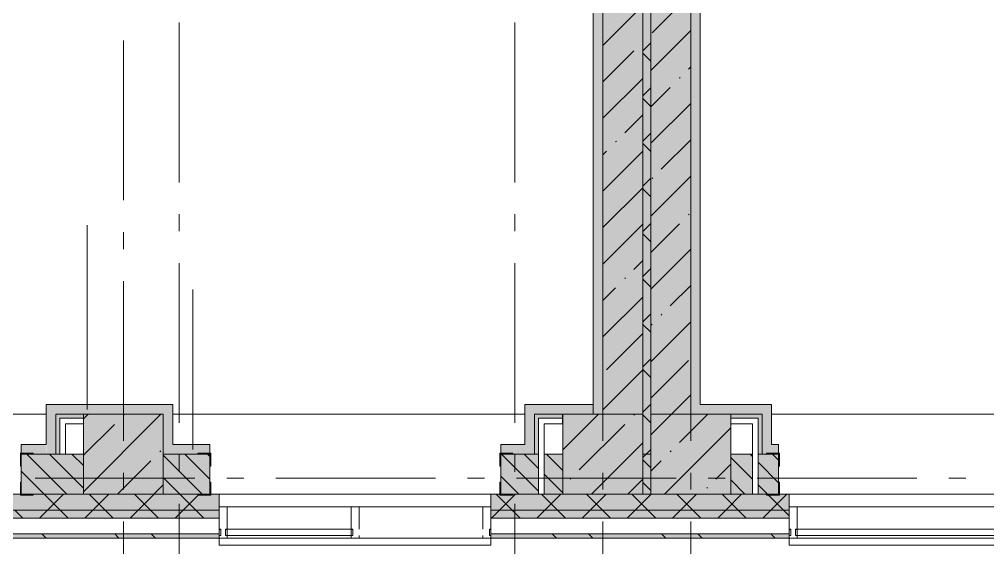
# Model space of a CAD drawing. Header units: millimetres. Extents: x -537608 to 253996, y -217170 to 186033.
# Drawn here: x -297827 to -291768, y -212335 to -209028 of the extents above; entities that cross this region are included whole.
import ezdxf

# ---------------------------------------------------------------- set-up
doc = ezdxf.new("R2010")
doc.units = ezdxf.units.MM
doc.layers.add('PDF _Геометрия', color=7, linetype='Continuous')
doc.layers.add('PDF _Сплошная заливка', color=7, linetype='Continuous', true_color=0xffffff)

msp = doc.modelspace()

# ---------------------------------------------------------------- hatches: boundary and pattern name
at = {"layer": 'PDF _Сплошная заливка', "transparency": 33554559}
for points in [[(-293926.1751, -211999.658), (-293876.1749, -211999.658), (-293876.1749, -203999.6527), (-293926.1751, -203999.6527), (-293926.1751, -211499.6558)], [(-294176.1762, -211499.6558), (-293926.1751, -211499.6558), (-293926.1751, -204499.6549), (-294176.1762, -204499.6549), (-294176.1762, -211040.3228)], [(-293626.176, -211499.6558), (-293626.176, -204499.6549), (-293876.1749, -204499.6549), (-293876.1749, -211499.6558), (-293674.5636, -211499.6558)], [(-294426.1751, -211999.658), (-293926.1751, -211999.658), (-293926.1751, -211499.6558), (-294426.1751, -211499.6558), (-294426.1751, -211753.5623)], [(-293376.1748, -211999.658), (-293376.1748, -211499.6558), (-293876.1749, -211499.6558), (-293876.1749, -211999.658), (-293445.3838, -211999.658)]]:
    msp.add_hatch(color=256, dxfattribs=at).paths.add_polyline_path(points)
at = {"layer": 'PDF _Сплошная заливка', "true_color": 0xff7d7d, "transparency": 33554559}
for points in [[(-296926.1754, -211499.6558), (-296926.1754, -211439.6572), (-297658.2317, -211439.6572), (-297658.2317, -211499.6558), (-297426.1777, -211499.6558)], [(-296926.1754, -211689.6583), (-296866.177, -211689.6583), (-296866.177, -211439.6572), (-296926.1754, -211439.6572), (-296926.1754, -211499.6558)], [(-294236.1748, -211499.6558), (-294236.1748, -211439.6572), (-294664.0207, -211439.6572), (-294664.0207, -211499.6558), (-294288.6531, -211499.6558)]]:
    msp.add_hatch(color=11, dxfattribs=at).paths.add_polyline_path(points)
at = {"layer": 'PDF _Сплошная заливка', "true_color": 0x77b143, "transparency": 33554559}
for points in [[(-297426.1777, -211524.6559), (-297426.1777, -211499.6558), (-297573.2288, -211499.6558), (-297573.2288, -211524.6559), (-297538.2304, -211524.6559)], [(-294428.2291, -211524.6559), (-294428.2291, -211499.6558), (-294604.02, -211499.6558), (-294604.02, -211524.6559), (-294579.0199, -211524.6559)], [(-294604.02, -211749.6569), (-294579.0199, -211749.6569), (-294579.0199, -211524.6559), (-294604.02, -211524.6559), (-294604.02, -211559.6586)], [(-293205.0645, -211524.6559), (-293180.0644, -211524.6559), (-293180.0644, -211499.6558), (-293376.1748, -211499.6558), (-293376.1748, -211524.6559)]]:
    msp.add_hatch(color=75, dxfattribs=at).paths.add_polyline_path(points)
at = {"layer": 'PDF _Сплошная заливка', "true_color": 0xff7d7d, "transparency": 33554559}
h = msp.add_hatch(color=11, dxfattribs=at)
h.paths.add_polyline_path([(-297658.2317, -211749.6569), (-297661.7282, -211689.6583), (-297814.73, -211689.6583), (-297814.73, -211749.6569), (-297661.7282, -211749.6569)], flags=0)
h.paths.add_polyline_path([(-302721.3441, -211749.6569), (-302634.7307, -211749.6569), (-302634.7307, -211689.6583), (-302926.1805, -211689.6583), (-302926.1805, -211749.6569)], flags=0)
h.paths.add_polyline_path([(-299634.7303, -211749.6569), (-299634.7303, -211689.6583), (-300814.7304, -211689.6583), (-300814.7304, -211749.6569), (-300191.5361, -211749.6569)], flags=0)
h = msp.add_hatch(color=11, dxfattribs=at)
h.paths.add_polyline_path([(-296634.73, -211749.6569), (-296634.73, -211689.6583), (-296926.1754, -211689.6583), (-296926.1754, -211749.6569), (-296818.4588, -211749.6569)], flags=0)
h.paths.add_polyline_path([(-294664.0207, -211749.6569), (-294664.0207, -211689.6583), (-294814.7297, -211689.6583), (-294814.7297, -211749.6569)], flags=0)
at = {"layer": 'PDF _Сплошная заливка', "transparency": 33554559}
h = msp.add_hatch(color=256, dxfattribs=at)
h.paths.add_polyline_path([(-287542.4985, -211999.658), (-287136.1735, -211999.658), (-287136.1735, -211749.6569), (-288256.1728, -211753.5623), (-288256.1728, -211999.658)], flags=0)
h.paths.add_polyline_path([(-285316.1732, -211999.658), (-284876.1717, -211999.658), (-284876.1717, -211749.6569), (-285316.1732, -211753.5623)], flags=0)
h.paths.add_polyline_path([(-294544.0193, -211999.658), (-294426.1751, -211999.658), (-294426.1751, -211749.6569), (-294544.0193, -211753.5623)], flags=0)
h.paths.add_polyline_path([(-293876.1749, -211999.658), (-293876.1749, -211749.6569), (-293926.1751, -211749.6569), (-293926.1751, -211999.658)], flags=0)
h.paths.add_polyline_path([(-293376.1748, -211999.658), (-293240.0629, -211999.658), (-293240.0629, -211749.6569), (-293376.1748, -211753.5623), (-293376.1748, -211911.5289)], flags=0)
h.paths.add_polyline_path([(-293076.1757, -211999.658), (-293076.1757, -211749.6569), (-293205.0645, -211753.5623), (-293205.0645, -211999.658)], flags=0)
h.paths.add_polyline_path([(-290076.1731, -211999.658), (-290076.1731, -211749.6569), (-290202.4245, -211753.5623), (-290202.4245, -211999.658)], flags=0)
h.paths.add_polyline_path([(-294579.0199, -211999.658), (-294579.0199, -211749.6569), (-294814.7297, -211753.5623), (-294814.7297, -211999.658), (-294710.2877, -211999.658)], flags=0)
h.paths.add_polyline_path([(-290376.1745, -211999.658), (-290237.4252, -211999.658), (-290237.4252, -211749.6569), (-290376.1745, -211753.5623), (-290376.1745, -211950.0152)], flags=0)
h.paths.add_polyline_path([(-290876.1745, -211999.658), (-290876.1745, -211749.6569), (-291256.1754, -211753.5623), (-291256.1754, -211999.658), (-290915.5758, -211999.658)], flags=0)
h.paths.add_polyline_path([(-296926.1754, -211999.658), (-296634.73, -211999.658), (-296634.73, -211749.6569), (-296926.1754, -211753.5623)], flags=0)
h.paths.add_polyline_path([(-297426.1777, -211999.658), (-297426.1777, -211749.6569), (-297814.73, -211753.5623), (-297814.73, -211999.658), (-297661.7282, -211999.658)], flags=0)
h.paths.add_polyline_path([(-303814.7307, -211999.658), (-303426.1784, -211999.658), (-303426.1784, -211749.6569), (-303814.7307, -211753.5623)], flags=0)
h.paths.add_polyline_path([(-299634.7303, -211999.658), (-299634.7303, -211749.6569), (-300814.7304, -211753.5623), (-300814.7304, -211999.658), (-300191.5361, -211999.658)], flags=0)
h.paths.add_polyline_path([(-302721.3441, -211999.658), (-302634.7307, -211999.658), (-302634.7307, -211749.6569), (-302926.1805, -211753.5623), (-302926.1805, -211999.658)], flags=0)
h.paths.add_polyline_path([(-305788.7147, -211999.658), (-305788.7147, -211749.6569), (-305926.1808, -211753.5623), (-305926.1808, -211999.658)], flags=0)
h.paths.add_polyline_path([(-308634.7357, -211999.658), (-308634.7357, -211749.6569), (-309814.7358, -211753.5623), (-309814.7358, -211999.658), (-309467.4986, -211999.658)], flags=0)
h.paths.add_polyline_path([(-306595.457, -211999.658), (-306595.457, -211749.6569), (-306814.7354, -211753.5623), (-306814.7354, -211999.658)], flags=0)
h.paths.add_polyline_path([(-306560.4585, -211999.658), (-306426.1788, -211999.658), (-306426.1788, -211749.6569), (-306560.4585, -211753.5623)], flags=0)
h.paths.add_polyline_path([(-305634.7311, -211999.658), (-305634.7311, -211749.6569), (-305753.7162, -211753.5623), (-305753.7162, -211999.658), (-305672.7867, -211999.658)], flags=0)
h.paths.add_polyline_path([(-312814.7361, -211999.658), (-312595.4577, -211999.658), (-312595.4577, -211749.6569), (-312814.7361, -211753.5623)], flags=0)
h.paths.add_polyline_path([(-311791.3679, -211999.658), (-311791.3679, -211749.6569), (-311926.1815, -211753.5623), (-311926.1815, -211999.658)], flags=0)
h.paths.add_polyline_path([(-311634.7361, -211999.658), (-311634.7361, -211749.6569), (-311756.3651, -211753.5623), (-311756.3651, -211999.658)], flags=0)
h.paths.add_polyline_path([(-312426.1838, -211999.658), (-312426.1838, -211749.6569), (-312560.4592, -211753.5623), (-312560.4592, -211999.658)], flags=0)
h.paths.add_polyline_path([(-315699.4156, -211999.658), (-315699.4156, -211749.6569), (-315814.7365, -211753.5623), (-315814.7365, -211999.658), (-315792.0185, -211999.658)], flags=0)
h.paths.add_polyline_path([(-315664.4172, -211999.658), (-315426.1841, -211999.658), (-315426.1841, -211749.6569), (-315664.4172, -211753.5623)], flags=0)
h.paths.add_polyline_path([(-314926.1819, -211999.658), (-314634.7364, -211999.658), (-314634.7364, -211749.6569), (-314926.1819, -211753.5623), (-314926.1819, -211907.5976)], flags=0)
h.paths.add_polyline_path([(-317634.7368, -211999.658), (-317634.7368, -211749.6569), (-318814.7368, -211753.5623), (-318814.7368, -211999.658), (-317900.1918, -211999.658)], flags=0)
h.paths.add_polyline_path([(-321426.1849, -211999.658), (-321426.1849, -211749.6569), (-321815.3572, -211753.5623), (-321815.3572, -211999.658), (-321694.9038, -211999.658)], flags=0)
h.paths.add_polyline_path([(-320851.6344, -211999.658), (-320796.1872, -211999.658), (-320796.1872, -211749.6569), (-320926.1869, -211753.5623), (-320926.1869, -211999.658)], flags=0)
h.paths.add_polyline_path([(-320634.7372, -211999.658), (-320634.7372, -211749.6569), (-320761.1845, -211753.5623), (-320761.1845, -211999.658)], flags=0)
h.paths.add_polyline_path([(-323756.1856, -211999.658), (-323635.3576, -211999.658), (-323635.3576, -211749.6569), (-323756.1856, -211753.5623)], flags=0)
h.paths.add_polyline_path([(-323791.1884, -211999.658), (-323791.1884, -211749.6569), (-323926.1873, -211749.6569), (-323926.1873, -211999.658), (-323803.077, -211999.658)], flags=0)
h.paths.add_polyline_path([(-326804.9504, -211999.658), (-326804.9504, -211749.6569), (-326926.1876, -211753.5623), (-326926.1876, -211999.658)], flags=0)
h.paths.add_polyline_path([(-326754.5197, -211999.658), (-326634.7422, -211999.658), (-326634.7422, -211749.6569), (-326769.9477, -211753.5623), (-326769.9477, -211999.658)], flags=0)
h.paths.add_polyline_path([(-327476.1901, -211999.658), (-327426.1898, -211999.658), (-327426.1898, -211749.6569), (-327476.1901, -211749.6569), (-327476.1901, -211877.6371)], flags=0)
h.paths.add_polyline_path([(-324814.7418, -211999.658), (-324426.1895, -211999.658), (-324426.1895, -211749.6569), (-324814.7418, -211753.5623)], flags=0)
h.paths.add_polyline_path([(-328116.1903, -211999.658), (-327976.188, -211999.658), (-327976.188, -211749.6569), (-328116.1903, -211753.5623)], flags=0)
h.paths.add_polyline_path([(-338936.1917, -211999.658), (-338936.1917, -211749.6569), (-339301.195, -211753.5623), (-339301.195, -211999.658), (-338981.929, -211999.658)], flags=0)
h.paths.add_polyline_path([(-341934.7496, -211999.658), (-341934.7496, -211749.6569), (-343114.7496, -211753.5623), (-343114.7496, -211999.658), (-342355.0063, -211999.658)], flags=0)
h.paths.add_polyline_path([(-339476.1958, -211999.658), (-339336.1935, -211999.658), (-339336.1935, -211749.6569), (-339476.1958, -211753.5623), (-339476.1958, -211796.1563)], flags=0)
h.paths.add_polyline_path([(-339976.1894, -211999.658), (-339976.1894, -211749.6569), (-340088.9181, -211753.5623), (-340088.9181, -211999.658)], flags=0)
h.paths.add_polyline_path([(-345476.1965, -211999.658), (-345336.1941, -211999.658), (-345336.1941, -211749.6569), (-345476.1965, -211753.5623), (-345476.1965, -211949.6578)], flags=0)
h.paths.add_polyline_path([(-345301.1957, -211999.658), (-344934.7456, -211999.658), (-344934.7456, -211749.6569), (-345301.1957, -211753.5623)], flags=0)
h.paths.add_polyline_path([(-345976.1987, -211999.658), (-345976.1987, -211749.6569), (-346054.7471, -211753.5623), (-346054.7471, -211999.658)], flags=0)
h.paths.add_polyline_path([(-348976.1948, -211999.658), (-348976.1948, -211749.6569), (-349054.7518, -211753.5623), (-349054.7518, -211999.658)], flags=0)
h.paths.add_polyline_path([(-348476.1925, -211999.658), (-348356.1955, -211999.658), (-348356.1955, -211749.6569), (-348476.1925, -211753.5623), (-348476.1925, -211955.5396)], flags=0)
h.paths.add_polyline_path([(-348257.8915, -211999.658), (-347874.7517, -211999.658), (-347874.7517, -211749.6569), (-348321.197, -211753.5623), (-348321.197, -211999.658)], flags=0)
h.paths.add_polyline_path([(-355376.1973, -211999.658), (-355376.1973, -211749.6569), (-358388.3618, -211753.5623), (-358388.3618, -211999.658), (-355847.3154, -211999.658)], flags=0)
h.paths.add_polyline_path([(-351630.9688, -211999.658), (-351376.1968, -211999.658), (-351376.1968, -211749.6569), (-352053.6971, -211753.5623), (-352052.6035, -211999.658)], flags=0)
h.paths.add_polyline_path([(-354737.3208, -211999.658), (-354737.3208, -211749.6569), (-354876.195, -211753.5623), (-354876.195, -211999.658)], flags=0)
h.paths.add_polyline_path([(-354160.7768, -211999.658), (-353053.7016, -211999.658), (-353053.7016, -211749.6569), (-354702.3224, -211753.5623), (-354702.3224, -211999.658)], flags=0)
h.paths.add_polyline_path([(-359976.2004, -211999.658), (-359849.1502, -211999.658), (-359849.1502, -211749.6569), (-359976.2004, -211753.5623)], flags=0)
h.paths.add_polyline_path([(-359814.1518, -211999.658), (-359388.3576, -211999.658), (-359388.3576, -211749.6569), (-359814.1518, -211753.5623)], flags=0)
h = msp.add_hatch(color=256, dxfattribs=at)
h.paths.add_polyline_path([(-284489.1716, -212099.6584), (-284489.1716, -211999.658), (-285376.1718, -211999.658), (-285376.1718, -212099.6584), (-284876.1717, -212099.6584)], flags=0)
h.paths.add_polyline_path([(-287076.1728, -212099.6584), (-287076.1728, -211999.658), (-288316.1736, -211999.658), (-288316.1736, -212099.6584), (-287542.4985, -212099.6584)], flags=0)
h.paths.add_polyline_path([(-290072.3065, -212099.6584), (-290016.1746, -212099.6584), (-290016.1746, -211999.658), (-291309.6741, -211999.658), (-291309.6741, -212099.6584), (-290915.5758, -212099.6584)], flags=0)
h.paths.add_polyline_path([(-293445.3838, -212099.6584), (-293009.6752, -212099.6584), (-293009.6752, -211999.658), (-294876.175, -211999.658), (-294876.175, -212099.6584), (-294288.6531, -212099.6584)], flags=0)
h.paths.add_polyline_path([(-300191.5361, -212099.6584), (-299576.1786, -212099.6584), (-299576.1786, -211999.658), (-300876.18, -211999.658), (-300876.18, -212099.6584)], flags=0)
h.paths.add_polyline_path([(-296818.4588, -212099.6584), (-296576.1782, -212099.6584), (-296576.1782, -211999.658), (-297876.1754, -211999.658), (-297876.1754, -212099.6584), (-297661.7282, -212099.6584)], flags=0)
h.paths.add_polyline_path([(-303876.1804, -212099.6584), (-302576.179, -212099.6584), (-302576.179, -211999.658), (-303876.1804, -211999.658)], flags=0)
h.paths.add_polyline_path([(-306094.4213, -212099.6584), (-305576.1793, -212099.6584), (-305576.1793, -211999.658), (-306876.1808, -211999.658), (-306876.1808, -212099.6584), (-306516.056, -212099.6584)], flags=0)
h.paths.add_polyline_path([(-308624.2293, -212099.6584), (-308576.1797, -212099.6584), (-308576.1797, -211999.658), (-309876.1811, -211999.658), (-309876.1811, -212099.6584), (-309467.4986, -212099.6584)], flags=0)
h.paths.add_polyline_path([(-314926.1819, -212099.6584), (-314576.1847, -212099.6584), (-314576.1847, -211999.658), (-315876.1861, -211999.658), (-315876.1861, -212099.6584), (-315370.3838, -212099.6584)], flags=0)
h.paths.add_polyline_path([(-311926.1815, -212099.6584), (-311576.1843, -212099.6584), (-311576.1843, -211999.658), (-312876.1815, -211999.658), (-312876.1815, -212099.6584), (-311997.3066, -212099.6584)], flags=0)
h.paths.add_polyline_path([(-317576.185, -212099.6584), (-317576.185, -211999.658), (-318876.1865, -211999.658), (-318876.1865, -212099.6584), (-317900.1918, -212099.6584)], flags=0)
h.paths.add_polyline_path([(-323576.8058, -212099.6584), (-323576.8058, -211999.658), (-324876.1872, -211999.658), (-324876.1872, -212099.6584), (-323803.077, -212099.6584)], flags=0)
h.paths.add_polyline_path([(-321694.9038, -212099.6584), (-320576.1854, -212099.6584), (-320576.1854, -211999.658), (-321876.8026, -211999.658), (-321876.8026, -212099.6584)], flags=0)
h.paths.add_polyline_path([(-326754.5197, -212099.6584), (-326576.186, -212099.6584), (-326576.186, -211999.658), (-328176.1889, -211999.658), (-328176.1889, -212099.6584), (-327176.1543, -212099.6584)], flags=0)
h.paths.add_polyline_path([(-338981.929, -212099.6584), (-338876.1932, -212099.6584), (-338876.1932, -211999.658), (-340176.1903, -211999.658), (-340176.1903, -212099.6584), (-339825.1984, -212099.6584)], flags=0)
h.paths.add_polyline_path([(-341876.1978, -212099.6584), (-341876.1978, -211999.658), (-343176.195, -211999.658), (-343176.195, -212099.6584), (-342355.0063, -212099.6584)], flags=0)
h.paths.add_polyline_path([(-344876.1939, -212099.6584), (-344876.1939, -211999.658), (-346116.1925, -211999.658), (-346116.1925, -212099.6584), (-344884.8143, -212099.6584)], flags=0)
h.paths.add_polyline_path([(-347816.2, -212099.6584), (-347816.2, -211999.658), (-349116.1971, -211999.658), (-349116.1971, -212099.6584), (-348257.8915, -212099.6584)], flags=0)
h.paths.add_polyline_path([(-352991.197, -212099.6584), (-352991.197, -211999.658), (-358450.8578, -211999.658), (-358450.8578, -212099.6584), (-353317.5075, -212099.6584)], flags=0)
h.paths.add_polyline_path([(-352116.2018, -212099.6584), (-350816.196, -212099.6584), (-350816.196, -211999.658), (-352116.2018, -211999.658)], flags=0)
h.paths.add_polyline_path([(-359325.8616, -212099.6584), (-359325.8616, -211999.658), (-364176.2018, -211999.658), (-364176.2018, -212099.6584), (-359642.0274, -212099.6584)], flags=0)
h.paths.add_polyline_path([(-365466.2005, -212099.6584), (-365466.2005, -211999.658), (-366016.2029, -211999.658), (-366016.2029, -212099.6584)], flags=0)
h.paths.add_polyline_path([(-368226.2024, -212099.6584), (-367816.2023, -212099.6584), (-367816.2023, -211999.658), (-368226.2024, -211999.658)], flags=0)
h = msp.add_hatch(color=256, dxfattribs=at)
h.paths.add_polyline_path([(-284489.1716, -212149.6586), (-284489.1716, -212099.6584), (-285376.1718, -212099.6584), (-285376.1718, -212149.6586), (-285012.6906, -212149.6586)], flags=0)
h.paths.add_polyline_path([(-287542.4985, -212149.6586), (-287076.1728, -212149.6586), (-287076.1728, -212099.6584), (-288316.1736, -212099.6584), (-288316.1736, -212149.6586)], flags=0)
h.paths.add_polyline_path([(-290016.1746, -212149.6586), (-290016.1746, -212099.6584), (-291309.6741, -212099.6584), (-291309.6741, -212149.6586), (-290072.3065, -212149.6586)], flags=0)
h.paths.add_polyline_path([(-293023.7491, -212149.6586), (-293009.6752, -212149.6586), (-293009.6752, -212099.6584), (-294876.175, -212099.6584), (-294876.175, -212149.6586), (-293445.3838, -212149.6586)], flags=0)
h.paths.add_polyline_path([(-297661.7282, -212149.6586), (-296576.1782, -212149.6586), (-296576.1782, -212099.6584), (-297876.1754, -212099.6584), (-297876.1754, -212149.6586)], flags=0)
h.paths.add_polyline_path([(-302576.179, -212149.6586), (-302576.179, -212099.6584), (-303876.1804, -212099.6584), (-303876.1804, -212149.6586), (-302721.3441, -212149.6586)], flags=0)
h.paths.add_polyline_path([(-300876.18, -212149.6586), (-299576.1786, -212149.6586), (-299576.1786, -212099.6584), (-300876.18, -212099.6584)], flags=0)
h.paths.add_polyline_path([(-306876.1808, -212149.6586), (-305576.1793, -212149.6586), (-305576.1793, -212099.6584), (-306876.1808, -212099.6584), (-306876.1808, -212110.1863)], flags=0)
h.paths.add_polyline_path([(-308576.1797, -212149.6586), (-308576.1797, -212099.6584), (-309876.1811, -212099.6584), (-309876.1811, -212149.6586), (-308624.2293, -212149.6586)], flags=0)
h.paths.add_polyline_path([(-311576.1843, -212149.6586), (-311576.1843, -212099.6584), (-312876.1815, -212099.6584), (-312876.1815, -212149.6586), (-311997.3066, -212149.6586)], flags=0)
h.paths.add_polyline_path([(-314576.1847, -212149.6586), (-314576.1847, -212099.6584), (-315876.1861, -212099.6584), (-315876.1861, -212149.6586), (-315370.3838, -212149.6586)], flags=0)
h.paths.add_polyline_path([(-317900.1918, -212149.6586), (-317576.185, -212149.6586), (-317576.185, -212099.6584), (-318876.1865, -212099.6584), (-318876.1865, -212149.6586), (-318743.4611, -212149.6586)], flags=0)
h.paths.add_polyline_path([(-320851.6344, -212149.6586), (-320576.1854, -212149.6586), (-320576.1854, -212099.6584), (-321876.8026, -212099.6584), (-321876.8026, -212149.6586), (-321273.2691, -212149.6586)], flags=0)
h.paths.add_polyline_path([(-324646.3463, -212149.6586), (-323576.8058, -212149.6586), (-323576.8058, -212099.6584), (-324876.1872, -212099.6584), (-324876.1872, -212149.6586)], flags=0)
h.paths.add_polyline_path([(-327176.1543, -212149.6586), (-326576.186, -212149.6586), (-326576.186, -212099.6584), (-328176.1889, -212099.6584), (-328176.1889, -212149.6586), (-328019.4236, -212149.6586)], flags=0)
h.paths.add_polyline_path([(-338876.1932, -212149.6586), (-338876.1932, -212099.6584), (-340176.1903, -212099.6584), (-340176.1903, -212149.6586), (-338981.929, -212149.6586)], flags=0)
h.paths.add_polyline_path([(-342355.0063, -212149.6586), (-341876.1978, -212149.6586), (-341876.1978, -212099.6584), (-343176.195, -212099.6584), (-343176.195, -212149.6586)], flags=0)
h.paths.add_polyline_path([(-344876.1939, -212149.6586), (-344876.1939, -212099.6584), (-346116.1925, -212099.6584), (-346116.1925, -212149.6586), (-344884.8143, -212149.6586)], flags=0)
h.paths.add_polyline_path([(-347816.2, -212149.6586), (-347816.2, -212099.6584), (-349116.1971, -212099.6584), (-349116.1971, -212149.6586), (-348257.8915, -212149.6586)], flags=0)
h.paths.add_polyline_path([(-350816.196, -212149.6586), (-350816.196, -212099.6584), (-352116.2018, -212099.6584), (-352116.2018, -212149.6586), (-351630.9688, -212149.6586)], flags=0)
h.paths.add_polyline_path([(-353317.5075, -212149.6586), (-352991.197, -212149.6586), (-352991.197, -212099.6584), (-358450.8578, -212099.6584), (-358450.8578, -212149.6586), (-354160.7768, -212149.6586)], flags=0)
h.paths.add_polyline_path([(-360906.9313, -212149.6586), (-359325.8616, -212149.6586), (-359325.8616, -212099.6584), (-364176.2018, -212099.6584), (-364176.2018, -212149.6586), (-361750.2006, -212149.6586)], flags=0)
h.paths.add_polyline_path([(-365466.2005, -212149.6586), (-365466.2005, -212099.6584), (-366016.2029, -212099.6584), (-366016.2029, -212149.6586)], flags=0)
h.paths.add_polyline_path([(-367816.2023, -212149.6586), (-367816.2023, -212099.6584), (-368326.2029, -212099.6584), (-368326.2029, -212149.6586), (-368226.2024, -212149.6586)], flags=0)
h = msp.add_hatch(color=256, dxfattribs=at)
h.paths.add_polyline_path([(-284489.1716, -212276.6571), (-284489.1716, -212249.6591), (-285376.1718, -212249.6591), (-285376.1718, -212276.6571), (-285012.6906, -212276.6571)], flags=0)
h.paths.add_polyline_path([(-288316.1736, -212276.6571), (-287076.1728, -212276.6571), (-287076.1728, -212249.6591), (-288316.1736, -212249.6591)], flags=0)
h.paths.add_polyline_path([(-290016.1746, -212276.6571), (-290016.1746, -212249.6591), (-291309.6741, -212249.6591), (-291309.6741, -212276.6571), (-290072.3065, -212276.6571)], flags=0)
h.paths.add_polyline_path([(-293009.6752, -212276.6571), (-293009.6752, -212249.6591), (-294876.175, -212249.6591), (-294876.175, -212276.6571), (-293023.7491, -212276.6571)], flags=0)
h.paths.add_polyline_path([(-297661.7282, -212276.6571), (-296576.1782, -212276.6571), (-296576.1782, -212249.6591), (-297876.1754, -212249.6591), (-297876.1754, -212276.6571)], flags=0)
h.paths.add_polyline_path([(-300876.18, -212276.6571), (-299576.1786, -212276.6571), (-299576.1786, -212249.6591), (-300876.18, -212249.6591)], flags=0)
h.paths.add_polyline_path([(-306094.4213, -212276.6571), (-305576.1793, -212276.6571), (-305576.1793, -212249.6591), (-306876.1808, -212249.6591), (-306876.1808, -212276.6571), (-306516.056, -212276.6571)], flags=0)
h.paths.add_polyline_path([(-302721.3441, -212276.6571), (-302576.179, -212276.6571), (-302576.179, -212249.6591), (-303876.1804, -212249.6591), (-303876.1804, -212276.6571), (-303564.6134, -212276.6571)], flags=0)
h.paths.add_polyline_path([(-309467.4986, -212276.6571), (-308576.1797, -212276.6571), (-308576.1797, -212249.6591), (-309876.1811, -212249.6591), (-309876.1811, -212276.6571)], flags=0)
h.paths.add_polyline_path([(-312840.5759, -212276.6571), (-311576.1843, -212276.6571), (-311576.1843, -212249.6591), (-312876.1815, -212249.6591), (-312876.1815, -212276.6571)], flags=0)
h.paths.add_polyline_path([(-314576.1847, -212276.6571), (-314576.1847, -212249.6591), (-315876.1861, -212249.6591), (-315876.1861, -212276.6571), (-315370.3838, -212276.6571)], flags=0)
h.paths.add_polyline_path([(-317576.185, -212276.6571), (-317576.185, -212249.6591), (-318876.1865, -212249.6591), (-318876.1865, -212276.6571), (-317900.1918, -212276.6571)], flags=0)
h.paths.add_polyline_path([(-320851.6344, -212276.6571), (-320576.1854, -212276.6571), (-320576.1854, -212249.6591), (-321876.8026, -212249.6591), (-321876.8026, -212276.6571), (-321273.2691, -212276.6571)], flags=0)
h.paths.add_polyline_path([(-324876.1872, -212276.6571), (-323576.8058, -212276.6571), (-323576.8058, -212249.6591), (-324876.1872, -212249.6591)], flags=0)
h.paths.add_polyline_path([(-327176.1543, -212276.6571), (-326576.186, -212276.6571), (-326576.186, -212249.6591), (-328176.1889, -212249.6591), (-328176.1889, -212276.6571), (-328019.4236, -212276.6571)], flags=0)
h.paths.add_polyline_path([(-338876.1932, -212276.6571), (-338876.1932, -212249.6591), (-340176.1903, -212249.6591), (-340176.1903, -212276.6571), (-338981.929, -212276.6571)], flags=0)
h.paths.add_polyline_path([(-342355.0063, -212276.6571), (-341876.1978, -212276.6571), (-341876.1978, -212249.6591), (-343176.195, -212249.6591), (-343176.195, -212276.6571)], flags=0)
h.paths.add_polyline_path([(-346116.1925, -212276.6571), (-344876.1939, -212276.6571), (-344876.1939, -212249.6591), (-346116.1925, -212249.6591)], flags=0)
h.paths.add_polyline_path([(-347816.2, -212276.6571), (-347816.2, -212249.6591), (-349116.1971, -212249.6591), (-349116.1971, -212276.6571), (-348257.8915, -212276.6571)], flags=0)
h.paths.add_polyline_path([(-351630.9688, -212276.6571), (-350816.196, -212276.6571), (-350816.196, -212249.6591), (-352116.2018, -212249.6591), (-352116.2018, -212276.6571), (-352052.6035, -212276.6571)], flags=0)
h.paths.add_polyline_path([(-353317.5075, -212276.6571), (-352991.197, -212276.6571), (-352991.197, -212249.6591), (-358450.8578, -212249.6591), (-358450.8578, -212276.6571), (-354160.7768, -212276.6571)], flags=0)
h.paths.add_polyline_path([(-359642.0274, -212276.6571), (-359325.8616, -212276.6571), (-359325.8616, -212249.6591), (-364176.2018, -212249.6591), (-364176.2018, -212276.6571), (-360063.662, -212276.6571)], flags=0)
h.paths.add_polyline_path([(-368326.2029, -212276.6571), (-367816.2023, -212276.6571), (-367816.2023, -212249.6591), (-368476.2036, -212249.6591), (-368476.2036, -212276.6571), (-368376.2031, -212276.6571)], flags=0)
h.paths.add_polyline_path([(-365466.2005, -212276.6571), (-365466.2005, -212249.6591), (-366016.2029, -212249.6591), (-366016.2029, -212276.6571)], flags=0)

# ---------------------------------------------------------------- linework, layer by layer
at = {"layer": 'PDF _Геометрия', "lineweight": 9}
for p, q in [((-293926.1751, -211499.6558), (-293926.1751, -204499.6549)), ((-293926.1751, -204499.6549), (-293926.1751, -211499.6558)), ((-293876.1749, -204499.6549), (-293876.1749, -211499.6558)), ((-293876.1749, -211499.6558), (-293876.1749, -204499.6549)), ((-293626.176, -211439.6572), (-293626.176, -204559.6535)), ((-293626.176, -204559.6535), (-293626.176, -211439.6572)), ((-293566.1752, -211439.6572), (-293566.1752, -204559.6535)), ((-294236.1748, -204679.6549), (-294236.1748, -211439.6572)), ((-294176.1762, -204679.6549), (-294176.1762, -211499.6558)), ((-294176.1762, -211499.6558), (-294176.1762, -204679.6549)), ((-293868.1207, -209111.2797), (-293626.176, -208869.3349)), ((-294176.1762, -209191.2361), (-293926.1751, -208941.235)), ((-293876.1749, -209347.433), (-293626.176, -209097.4319)), ((-293926.1751, -209224.2194), (-293876.1749, -209174.2192)), ((-294176.1762, -209419.333), (-293982.1713, -209225.3303)), ((-293876.1749, -209290.1213), (-293926.1751, -209240.1211)), ((-293640.0238, -209339.3767), (-293626.176, -209325.5289)), ((-294176.1762, -209647.43), (-293926.1751, -209397.4332)), ((-293697.0469, -209396.4041), (-293692.3061, -209391.659)), ((-293926.1751, -209507.0617), (-293876.1749, -209457.0614)), ((-293876.1749, -209575.53), (-293754.0722, -209453.4273)), ((-293876.1749, -209572.9636), (-293926.1751, -209522.9634)), ((-293876.1749, -209803.6269), (-293626.176, -209553.6301)), ((-294039.1945, -209738.5517), (-293926.1751, -209625.5302)), ((-293926.1751, -209789.9039), (-293876.1749, -209739.9037)), ((-294096.2198, -209795.5748), (-294091.479, -209790.8341)), ((-293811.0975, -209966.6486), (-293626.176, -209781.727)), ((-294176.1762, -209875.5313), (-294153.2451, -209852.598)), ((-294176.1762, -210103.6282), (-293926.1751, -209853.6271)), ((-293876.1749, -209855.8059), (-293926.1751, -209805.8057)), ((-293926.1751, -210072.7462), (-293876.1749, -210022.746)), ((-293876.1749, -210259.8251), (-293626.176, -210009.824)), ((-293868.1207, -210023.6718), (-293863.3799, -210018.931)), ((-294176.1762, -210331.7295), (-293926.1751, -210081.7284)), ((-293876.1749, -210138.6481), (-293926.1751, -210088.6479)), ((-293640.0238, -210251.773), (-293635.2808, -210247.0322)), ((-297402.0732, -211469.6565), (-297402.0732, -210315.6382)), ((-294176.1762, -210559.8264), (-293926.1751, -210309.8253)), ((-293926.1751, -210355.5885), (-293876.1749, -210305.5883)), ((-293876.1749, -210487.9263), (-293697.0469, -210308.7962)), ((-293876.1749, -210421.4905), (-293926.1751, -210371.4902)), ((-293876.1749, -210716.0232), (-293626.176, -210466.0221)), ((-293982.1713, -210593.9206), (-293926.1751, -210537.9265)), ((-293926.1751, -210638.4351), (-293876.1749, -210588.4349)), ((-294039.1945, -210650.9437), (-294034.4537, -210646.2029)), ((-294176.1762, -210787.9233), (-294096.2198, -210707.9712)), ((-293876.1749, -210704.337), (-293926.1751, -210654.3368)), ((-293754.0722, -210822.0175), (-293626.176, -210694.1234)), ((-296741.9859, -211719.6576), (-296741.9859, -210719.6574)), ((-294176.1762, -211016.0246), (-293926.1751, -210766.0235)), ((-293926.1751, -210921.2773), (-293876.1749, -210871.2771)), ((-293811.0975, -210879.045), (-293806.3546, -210874.2999)), ((-293876.1749, -210987.1793), (-293926.1751, -210937.1791)), ((-293876.1749, -211172.2215), (-293626.176, -210922.2204)), ((-293876.1749, -210944.1202), (-293868.1207, -210936.0682)), ((-294153.2451, -211221.1926), (-293926.1751, -210994.1204)), ((-293926.1751, -211204.1197), (-293876.1749, -211154.1194)), ((-293876.1749, -211400.3184), (-293640.0238, -211164.1651)), ((-294176.1762, -211472.2228), (-293926.1751, -211222.2217)), ((-293876.1749, -211270.0216), (-293926.1751, -211220.0213)), ((-293926.1751, -211486.9619), (-293876.1749, -211436.9617)), ((-293747.4153, -211499.6558), (-293626.176, -211378.4186)), ((-296926.1754, -211439.6572), (-297658.2317, -211439.6572)), ((-297658.2317, -211439.6572), (-297658.2317, -211499.6558)), ((-296866.177, -211439.6572), (-296926.1754, -211439.6572)), ((-296866.177, -211689.6583), (-296866.177, -211439.6572)), ((-294236.1748, -211439.6572), (-294664.0207, -211439.6572)), ((-294664.0207, -211439.6572), (-294664.0207, -211499.6558)), ((-294236.1748, -211499.6558), (-294236.1748, -211439.6572)), ((-293626.176, -211499.6558), (-293626.176, -211439.6572)), ((-293180.0644, -211439.6572), (-293566.1752, -211439.6572)), ((-293120.0636, -211439.6572), (-293180.0644, -211439.6572)), ((-293120.0636, -211689.6583), (-293120.0636, -211439.6572)), ((-297658.2317, -211499.6558), (-297658.2317, -211689.6583)), ((-297598.2289, -211749.6569), (-297598.2289, -211499.6558)), ((-297598.2289, -211499.6558), (-297426.1777, -211499.6558)), ((-297573.2288, -211499.6558), (-297598.2289, -211499.6558)), ((-297598.2289, -211499.6558), (-297598.2289, -211749.6569)), ((-297538.2304, -211499.6558), (-297573.2288, -211499.6558)), ((-297538.2304, -211524.6559), (-297573.2288, -211524.6559)), ((-297573.2288, -211524.6559), (-297573.2288, -211749.6569)), ((-297426.1777, -211499.6558), (-297538.2304, -211499.6558)), ((-297426.1777, -211524.6559), (-297538.2304, -211524.6559)), ((-297426.1777, -211528.8412), (-297396.9923, -211499.6558)), ((-297426.1777, -211985.0394), (-296940.794, -211499.6558)), ((-296926.1754, -211499.6558), (-297426.1777, -211499.6558)), ((-297426.1777, -211499.6558), (-297426.1777, -211999.658)), ((-297175.5522, -211506.3127), (-297170.8114, -211501.5719)), ((-296926.1754, -211999.658), (-296926.1754, -211499.6558)), ((-294664.0207, -211499.6558), (-294664.0207, -211689.6583)), ((-294428.2291, -211499.6558), (-294604.02, -211499.6558)), ((-294604.02, -211499.6558), (-294604.02, -211524.6559)), ((-294604.02, -211749.6569), (-294604.02, -211499.6558)), ((-294604.02, -211499.6558), (-294426.1751, -211499.6558)), ((-294604.02, -211524.6559), (-294604.02, -211559.6586)), ((-294428.2291, -211524.6559), (-294579.0199, -211524.6559)), ((-294579.0199, -211524.6559), (-294579.0199, -211559.6586)), ((-294428.2291, -211524.6559), (-294428.2291, -211499.6558)), ((-294428.2291, -211559.6586), (-294428.2291, -211524.6559)), ((-294426.1751, -211722.2196), (-294203.6113, -211499.6558)), ((-293926.1751, -211499.6558), (-294426.1751, -211499.6558)), ((-294426.1751, -211499.6558), (-294426.1751, -211999.658)), ((-293982.1713, -211506.3127), (-293977.4284, -211501.5719)), ((-293926.1751, -211999.658), (-293926.1751, -211499.6558)), ((-293876.1749, -211552.8639), (-293926.1751, -211502.8637)), ((-293876.1749, -211628.4197), (-293747.4153, -211499.6558)), ((-293376.1748, -211499.6558), (-293876.1749, -211499.6558)), ((-293876.1749, -211499.6558), (-293876.1749, -211999.658)), ((-293697.0469, -211677.3865), (-293519.3162, -211499.6558)), ((-293180.0644, -211499.6558), (-293376.1748, -211499.6558)), ((-293376.1748, -211499.6558), (-293180.0644, -211499.6558)), ((-293376.1748, -211999.658), (-293376.1748, -211499.6558)), ((-293205.0645, -211524.6559), (-293376.1748, -211524.6559)), ((-293205.0645, -211559.6586), (-293205.0645, -211524.6559)), ((-293180.0644, -211689.6583), (-293180.0644, -211499.6558)), ((-293180.0644, -211499.6558), (-293180.0644, -211524.6559)), ((-293180.0644, -211524.6559), (-293180.0644, -211559.6586)), ((-297538.2304, -211749.6569), (-297538.2304, -211559.6586)), ((-297538.2304, -211559.6586), (-297426.1777, -211559.6586)), ((-297426.1777, -211756.9424), (-297232.5754, -211563.3401)), ((-294604.02, -211559.6586), (-294604.02, -211749.6569)), ((-294579.0199, -211559.6586), (-294579.0199, -211749.6569)), ((-294544.0193, -211749.6569), (-294544.0193, -211559.6586)), ((-294544.0193, -211559.6586), (-294428.2291, -211559.6586)), ((-294324.3189, -211848.4645), (-294039.1945, -211563.3401)), ((-293791.2171, -211999.658), (-293376.1748, -211584.6156)), ((-293376.1748, -211559.6586), (-293240.0629, -211559.6586)), ((-293240.0629, -211559.6586), (-293240.0629, -211749.6569)), ((-293205.0645, -211749.6569), (-293205.0645, -211559.6586)), ((-293180.0644, -211559.6586), (-293180.0644, -211749.6569)), ((-294247.4154, -211999.658), (-293926.1751, -211678.4199)), ((-297658.2317, -211689.6583), (-297814.73, -211689.6583)), ((-297814.73, -211689.6583), (-297814.73, -211749.6569)), ((-296947.451, -211734.4139), (-296942.7101, -211729.6732)), ((-296634.73, -211689.6583), (-296866.177, -211689.6583)), ((-296634.73, -211749.6569), (-296634.73, -211689.6583)), ((-294664.0207, -211689.6583), (-294814.7297, -211689.6583)), ((-294814.7297, -211689.6583), (-294814.7297, -211749.6569)), ((-293926.1751, -211769.8042), (-293876.1749, -211719.804)), ((-293754.0722, -211734.4139), (-293749.3314, -211729.6732)), ((-293180.0644, -211749.6569), (-293180.0644, -211689.6583)), ((-293076.1757, -211689.6583), (-293120.0636, -211689.6583)), ((-293076.1757, -211749.6569), (-293076.1757, -211689.6583)), ((-297658.2317, -211749.6569), (-297814.73, -211749.6569)), ((-297814.73, -211749.6569), (-297658.2317, -211749.6569)), ((-297814.73, -211749.6569), (-297814.73, -211999.658)), ((-297530.6046, -211999.658), (-297780.6014, -211749.6569)), ((-297426.1777, -211749.6569), (-297658.2317, -211749.6569)), ((-297658.2317, -211749.6569), (-297598.2289, -211749.6569)), ((-297426.1777, -211962.6616), (-297639.1824, -211749.6569)), ((-297598.2289, -211749.6569), (-297573.2288, -211749.6569)), ((-297573.2288, -211749.6569), (-297538.2304, -211749.6569)), ((-297426.1777, -211821.2383), (-297497.7591, -211749.6569)), ((-297212.695, -211999.658), (-297004.4784, -211791.4371)), ((-296634.73, -211749.6569), (-296926.1754, -211749.6569)), ((-296926.1754, -211749.6569), (-296634.73, -211749.6569)), ((-296682.0734, -211999.658), (-296926.1754, -211755.556)), ((-296634.73, -211905.5825), (-296790.6513, -211749.6569)), ((-296634.73, -211764.1591), (-296649.2323, -211749.6569)), ((-296634.73, -211999.658), (-296634.73, -211749.6569)), ((-294814.7297, -211749.6569), (-294814.7297, -211999.658)), ((-294664.0207, -211749.6569), (-294814.7297, -211749.6569)), ((-294814.7297, -211749.6569), (-294664.0207, -211749.6569)), ((-294579.0199, -211981.3923), (-294810.7532, -211749.6569)), ((-294579.0199, -211839.969), (-294669.332, -211749.6569)), ((-294604.02, -211749.6569), (-294664.0207, -211749.6569)), ((-294664.0207, -211749.6569), (-294604.02, -211749.6569)), ((-294604.02, -211749.6569), (-294579.0199, -211749.6569)), ((-294579.0199, -211749.6569), (-294579.0199, -211999.658)), ((-294426.1751, -211749.6569), (-294544.0193, -211749.6569)), ((-294544.0193, -211749.6569), (-294544.0193, -211999.658)), ((-294426.1751, -211851.3925), (-294527.9109, -211749.6569)), ((-293876.1749, -211749.6569), (-293926.1751, -211749.6569)), ((-293926.1751, -211785.7059), (-293876.1749, -211835.7061)), ((-293876.1749, -211835.7061), (-293926.1751, -211785.7059)), ((-293876.1749, -211856.5166), (-293811.0975, -211791.4371)), ((-293240.0629, -211749.6569), (-293376.1748, -211749.6569)), ((-293240.0629, -211906.1336), (-293376.1748, -211770.0195)), ((-293240.0629, -211764.7103), (-293255.1185, -211749.6569)), ((-293240.0629, -211749.6569), (-293240.0629, -211999.658)), ((-293180.0644, -211749.6569), (-293205.0645, -211749.6569)), ((-293205.0645, -211999.658), (-293205.0645, -211749.6569)), ((-293076.1757, -211928.5975), (-293205.0645, -211799.713)), ((-293076.1757, -211749.6569), (-293180.0644, -211749.6569)), ((-293180.0644, -211749.6569), (-293076.1757, -211749.6569)), ((-293076.1757, -211787.1785), (-293113.6974, -211749.6569)), ((-293076.1757, -211999.658), (-293076.1757, -211749.6569)), ((-297672.0236, -211999.658), (-297814.73, -211856.9515)), ((-293468.95, -211905.4877), (-293376.1748, -211812.7126)), ((-296823.4967, -211999.658), (-296926.1754, -211896.975)), ((-294702.1754, -211999.658), (-294814.7297, -211887.1015)), ((-294426.1751, -211992.8116), (-294544.0193, -211874.9674)), ((-294381.3442, -211905.4877), (-294376.6013, -211900.7469)), ((-294019.3162, -211999.658), (-293926.1751, -211906.5168)), ((-293287.9597, -211999.658), (-293376.1748, -211911.4428)), ((-296984.598, -211999.658), (-296926.1754, -211941.2354)), ((-293876.1749, -211977.1294), (-293926.1751, -211927.1292)), ((-293525.9732, -211962.5109), (-293521.2323, -211957.7701)), ((-293146.5385, -211999.658), (-293205.0645, -211941.132)), ((-297426.1777, -211999.658), (-297876.1754, -211999.658)), ((-297813.4469, -211999.658), (-297814.73, -211998.3748)), ((-297814.73, -211999.658), (-297426.1777, -211999.658)), ((-297572.0232, -212099.6584), (-297672.0236, -211999.658)), ((-297650.1409, -212099.6584), (-297550.1405, -211999.658)), ((-297426.1777, -211999.658), (-296926.1754, -211999.658)), ((-297289.1808, -212099.6584), (-297389.1813, -211999.658)), ((-297367.2987, -212099.6584), (-297267.2983, -211999.658)), ((-297006.3386, -212099.6584), (-297106.339, -211999.658)), ((-297084.4564, -212099.6584), (-296984.4559, -211999.658)), ((-296576.1782, -211999.658), (-296926.1754, -211999.658)), ((-296926.1754, -211999.658), (-296634.73, -211999.658)), ((-296723.4963, -212099.6584), (-296823.4967, -211999.658)), ((-296801.6141, -212099.6584), (-296701.6137, -211999.658)), ((-296576.1782, -212099.6584), (-296576.1782, -211999.658)), ((-294426.1751, -211999.658), (-294876.175, -211999.658)), ((-294876.175, -211999.658), (-294876.175, -212099.6584)), ((-294743.596, -212099.6584), (-294843.5965, -211999.658)), ((-294821.7138, -212099.6584), (-294721.7134, -211999.658)), ((-294814.7297, -211999.658), (-294579.0199, -211999.658)), ((-294579.0199, -211999.658), (-294544.0193, -211999.658)), ((-294460.7538, -212099.6584), (-294560.7542, -211999.658)), ((-294544.0193, -211999.658), (-294426.1751, -211999.658)), ((-294538.8716, -212099.6584), (-294438.8712, -211999.658)), ((-294426.1751, -211999.658), (-293926.1751, -211999.658)), ((-294177.9093, -212099.6584), (-294277.9098, -211999.658)), ((-294256.0293, -212099.6584), (-294156.0289, -211999.658)), ((-293895.0671, -212099.6584), (-293995.0675, -211999.658)), ((-293973.1849, -212099.6584), (-293873.1866, -211999.658)), ((-293926.1751, -211999.658), (-293876.1749, -211999.658)), ((-293876.1749, -211999.658), (-293926.1751, -211999.658)), ((-293926.1751, -211999.658), (-293876.1749, -211999.658)), ((-293876.1749, -211999.658), (-293376.1748, -211999.658)), ((-293612.2248, -212099.6584), (-293712.2252, -211999.658)), ((-293690.3426, -212099.6584), (-293590.3422, -211999.658)), ((-293329.3825, -212099.6584), (-293429.383, -211999.658)), ((-293407.5003, -212099.6584), (-293307.4999, -211999.658)), ((-293009.6752, -211999.658), (-293376.1748, -211999.658)), ((-293376.1748, -211999.658), (-293240.0629, -211999.658)), ((-293240.0629, -211999.658), (-293205.0645, -211999.658)), ((-293205.0645, -211999.658), (-293076.1757, -211999.658)), ((-293046.5381, -212099.6584), (-293146.5385, -211999.658)), ((-293124.6581, -212099.6584), (-293024.6576, -211999.658)), ((-293009.6752, -212099.6584), (-293009.6752, -211999.658)), ((-296576.1782, -212099.6584), (-297876.1754, -212099.6584)), ((-297804.8652, -212149.6586), (-297854.8654, -212099.6584)), ((-297700.1412, -212149.6586), (-297650.1409, -212099.6584)), ((-297522.0229, -212149.6586), (-297572.0232, -212099.6584)), ((-297417.2989, -212149.6586), (-297367.2987, -212099.6584)), ((-297239.1806, -212149.6586), (-297289.1808, -212099.6584)), ((-297134.4566, -212149.6586), (-297084.4564, -212099.6584)), ((-296956.3384, -212149.6586), (-297006.3386, -212099.6584)), ((-296851.6144, -212149.6586), (-296801.6141, -212099.6584)), ((-296673.4961, -212149.6586), (-296723.4963, -212099.6584)), ((-296526.178, -212079.6574), (-296576.1782, -212079.6574)), ((-296576.1782, -212079.6574), (-296576.1782, -212219.6555)), ((-296576.1782, -212149.6586), (-296576.1782, -212099.6584)), ((-295751.1746, -212079.6574), (-296526.178, -212079.6574)), ((-296526.178, -212219.6555), (-296526.178, -212079.6574)), ((-295701.1744, -212079.6574), (-295751.1746, -212079.6574)), ((-295751.1746, -212079.6574), (-295751.1746, -212219.6555)), ((-294926.1752, -212079.6574), (-295701.1744, -212079.6574)), ((-295701.1744, -212219.6555), (-295701.1744, -212079.6574)), ((-294876.175, -212079.6574), (-294926.1752, -212079.6574)), ((-294926.1752, -212079.6574), (-294926.1752, -212219.6555)), ((-294876.175, -212219.6555), (-294876.175, -212079.6574)), ((-294876.175, -212099.6584), (-294876.175, -212149.6586)), ((-293009.6752, -212099.6584), (-294876.175, -212099.6584)), ((-294871.7141, -212149.6586), (-294821.7138, -212099.6584)), ((-294693.5958, -212149.6586), (-294743.596, -212099.6584)), ((-294588.8718, -212149.6586), (-294538.8716, -212099.6584)), ((-294410.7536, -212149.6586), (-294460.7538, -212099.6584)), ((-294306.0295, -212149.6586), (-294256.0293, -212099.6584)), ((-294127.9113, -212149.6586), (-294177.9093, -212099.6584)), ((-294023.1851, -212149.6586), (-293973.1849, -212099.6584)), ((-293845.0669, -212149.6586), (-293895.0671, -212099.6584)), ((-293740.3428, -212149.6586), (-293690.3426, -212099.6584)), ((-293562.2246, -212149.6586), (-293612.2248, -212099.6584)), ((-293457.5005, -212149.6586), (-293407.5003, -212099.6584)), ((-293279.3823, -212149.6586), (-293329.3825, -212099.6584)), ((-293174.6583, -212149.6586), (-293124.6581, -212099.6584)), ((-293009.6752, -212136.5213), (-293046.5381, -212099.6584)), ((-292959.6749, -212079.6574), (-293009.6752, -212079.6574)), ((-293009.6752, -212079.6574), (-293009.6752, -212219.6555)), ((-293009.6752, -212149.6586), (-293009.6752, -212099.6584)), ((-292959.6749, -212219.6555), (-292959.6749, -212079.6574)), ((-291359.6743, -212079.6574), (-292959.6749, -212079.6574)), ((-296576.1782, -212149.6586), (-297876.1754, -212149.6586)), ((-296576.1782, -212249.6591), (-296576.1782, -212149.6586)), ((-294876.175, -212149.6586), (-294876.175, -212249.6591)), ((-293009.6752, -212149.6586), (-294876.175, -212149.6586)), ((-293009.6752, -212249.6591), (-293009.6752, -212149.6586)), ((-296576.1782, -212219.6555), (-296566.1756, -212219.6555)), ((-296566.1756, -212219.6555), (-296566.1756, -212259.6574)), ((-296536.1763, -212259.6574), (-296536.1763, -212219.6555)), ((-296536.1763, -212219.6555), (-296526.178, -212219.6555)), ((-296526.178, -212259.6574), (-296526.178, -212219.6555)), ((-296526.178, -212219.6555), (-295751.1746, -212219.6555)), ((-295751.1746, -212219.6555), (-295751.1746, -212259.6574)), ((-295751.1746, -212219.6555), (-295741.1762, -212219.6555)), ((-295741.1762, -212219.6555), (-295741.1762, -212259.6574)), ((-294886.1755, -212259.6574), (-294886.1755, -212219.6555)), ((-294886.1755, -212219.6555), (-294876.175, -212219.6555)), ((-293009.6752, -212219.6555), (-292999.6747, -212219.6555)), ((-292999.6747, -212219.6555), (-292999.6747, -212259.6574)), ((-292969.6755, -212259.6574), (-292969.6755, -212219.6555)), ((-292969.6755, -212219.6555), (-292959.6749, -212219.6555)), ((-292959.6749, -212259.6574), (-292959.6749, -212219.6555)), ((-292959.6749, -212219.6555), (-291359.6743, -212219.6555)), ((-296576.1782, -212249.6591), (-297876.1754, -212249.6591)), ((-297876.1754, -212276.6571), (-296576.1782, -212276.6571)), ((-296576.1782, -212276.6571), (-296576.1782, -212249.6591)), ((-296566.1756, -212259.6574), (-296576.1782, -212259.6574)), ((-296576.1782, -212259.6574), (-296576.1782, -212276.6571)), ((-296576.1782, -212276.6571), (-296526.178, -212276.6571)), ((-296526.178, -212259.6574), (-296536.1763, -212259.6574)), ((-295751.1746, -212259.6574), (-296526.178, -212259.6574)), ((-296526.178, -212276.6571), (-296526.178, -212259.6574)), ((-295751.1746, -212276.6571), (-296526.178, -212276.6571)), ((-295741.1762, -212259.6574), (-295751.1746, -212259.6574)), ((-295751.1746, -212259.6574), (-295751.1746, -212276.6571)), ((-295751.1746, -212276.6571), (-295701.1744, -212276.6571)), ((-295701.1744, -212276.6571), (-295701.1744, -212259.6574)), ((-294926.1752, -212276.6571), (-295701.1744, -212276.6571)), ((-294926.1752, -212259.6574), (-294926.1752, -212276.6571)), ((-294926.1752, -212276.6571), (-294876.175, -212276.6571)), ((-294876.175, -212259.6574), (-294886.1755, -212259.6574)), ((-294876.175, -212249.6591), (-294876.175, -212276.6571)), ((-293009.6752, -212249.6591), (-294876.175, -212249.6591)), ((-294876.175, -212276.6571), (-294876.175, -212259.6574)), ((-294876.175, -212276.6571), (-293009.6752, -212276.6571)), ((-293009.6752, -212276.6571), (-293009.6752, -212249.6591)), ((-292999.6747, -212259.6574), (-293009.6752, -212259.6574)), ((-293009.6752, -212259.6574), (-293009.6752, -212276.6571)), ((-293009.6752, -212276.6571), (-292959.6749, -212276.6571)), ((-292959.6749, -212259.6574), (-292969.6755, -212259.6574)), ((-292959.6749, -212276.6571), (-292959.6749, -212259.6574)), ((-291359.6743, -212259.6574), (-292959.6749, -212259.6574)), ((-291359.6743, -212276.6571), (-292959.6749, -212276.6571))]:
    msp.add_line(p, q, dxfattribs=at)
at = {"layer": 'PDF _Геометрия', "color": 253, "lineweight": 9, "true_color": 0xaaaaaa}
for p, q in [((-296826.175, -209048.4134), (-296826.175, -210048.4136)), ((-294726.1765, -209048.4134), (-294726.1765, -210048.4136)), ((-297176.1766, -210160.238), (-297176.1766, -209160.2379)), ((-294176.1762, -210160.238), (-294176.1762, -209160.2379)), ((-293626.176, -210160.238), (-293626.176, -209160.2379)), ((-296826.175, -210248.4144), (-296826.175, -210354.2451)), ((-294726.1765, -210248.4144), (-294726.1765, -210354.2451)), ((-297176.1766, -210466.0696), (-297176.1766, -210360.2389)), ((-294176.1762, -210466.0696), (-294176.1762, -210360.2389)), ((-293626.176, -210466.0696), (-293626.176, -210360.2389)), ((-296826.175, -210554.246), (-296826.175, -211554.246)), ((-294726.1765, -210554.246), (-294726.1765, -211554.246)), ((-297176.1766, -211666.0705), (-297176.1766, -210666.0704)), ((-294176.1762, -211666.0705), (-294176.1762, -210666.0704)), ((-293626.176, -211666.0705), (-293626.176, -210666.0704)), ((-296826.175, -211754.2469), (-296826.175, -211860.0819)), ((-294726.1765, -211754.2469), (-294726.1765, -211860.0819)), ((-296727.94, -211899.6575), (-297727.9402, -211899.6575)), ((-297176.1766, -211971.902), (-297176.1766, -211866.0714)), ((-296422.1085, -211899.6575), (-296527.9391, -211899.6575)), ((-295222.1075, -211899.6575), (-296222.1076, -211899.6575)), ((-294916.2716, -211899.6575), (-295022.1066, -211899.6575)), ((-293716.2728, -211899.6575), (-294716.2729, -211899.6575)), ((-294176.1762, -211971.902), (-294176.1762, -211866.0714)), ((-293626.176, -211971.902), (-293626.176, -211866.0714)), ((-293410.4391, -211899.6575), (-293516.2719, -211899.6575)), ((-292210.4381, -211899.6575), (-293210.4382, -211899.6575)), ((-291904.6045, -211899.6575), (-292010.4372, -211899.6575)), ((-296826.175, -212060.0785), (-296826.175, -213060.0829)), ((-294726.1765, -212060.0785), (-294726.1765, -213060.0829)), ((-297176.1766, -213171.9031), (-297176.1766, -212171.9029)), ((-296566.1756, -212221.6577), (-296576.1782, -212221.6577)), ((-296526.178, -212221.6577), (-296536.1763, -212221.6577)), ((-295741.1762, -212221.6577), (-295751.1746, -212221.6577)), ((-294876.175, -212221.6577), (-294886.1755, -212221.6577)), ((-294176.1762, -213171.9031), (-294176.1762, -212171.9029)), ((-293626.176, -213171.9031), (-293626.176, -212171.9029)), ((-292999.6747, -212221.6577), (-293009.6752, -212221.6577)), ((-292959.6749, -212221.6577), (-292969.6755, -212221.6577)), ((-296576.1782, -212319.656), (-296576.1782, -212276.6571)), ((-294876.175, -212276.6571), (-294876.175, -212319.656)), ((-293009.6752, -212319.656), (-293009.6752, -212276.6571)), ((-294876.175, -212319.656), (-296576.1782, -212319.656)), ((-291309.6741, -212319.656), (-293009.6752, -212319.656))]:
    msp.add_line(p, q, dxfattribs=at)
at = {"layer": 'PDF _Геометрия', "color": 9, "lineweight": 9, "true_color": 0xc0c0c0}
for p, q in [((-297661.7282, -211499.6558), (-302866.1777, -211499.6558)), ((-294664.0207, -211499.6558), (-296866.177, -211499.6558)), ((-290936.1753, -211499.6558), (-293120.0636, -211499.6558)), ((-296576.1782, -211999.658), (-294876.175, -211999.658)), ((-293009.6752, -211999.658), (-291309.6741, -211999.658))]:
    msp.add_line(p, q, dxfattribs=at)
at = {"layer": 'PDF _Геометрия', "color": 253, "lineweight": 20, "true_color": 0xaaaaaa}
for p, q in [((-297739.7297, -211743.6587), (-297820.7282, -211743.6587)), ((-297820.7282, -211743.6587), (-297820.7282, -211824.6572)), ((-297814.73, -211824.6572), (-297814.73, -211749.6569)), ((-297814.73, -211749.6569), (-297739.7297, -211749.6569)), ((-297739.7297, -211749.6569), (-297739.7297, -211743.6587)), ((-296628.7276, -211743.6587), (-296709.7303, -211743.6587)), ((-296709.7303, -211743.6587), (-296709.7303, -211749.6569)), ((-296709.7303, -211749.6569), (-296634.73, -211749.6569)), ((-296634.73, -211749.6569), (-296634.73, -211824.6572)), ((-296628.7276, -211824.6572), (-296628.7276, -211743.6587)), ((-294739.7294, -211743.6587), (-294820.7278, -211743.6587)), ((-294820.7278, -211743.6587), (-294820.7278, -211824.6572)), ((-294814.7297, -211824.6572), (-294814.7297, -211749.6569)), ((-294814.7297, -211749.6569), (-294739.7294, -211749.6569)), ((-294739.7294, -211749.6569), (-294739.7294, -211743.6587)), ((-293070.1754, -211743.6587), (-293151.176, -211743.6587)), ((-293151.176, -211743.6587), (-293151.176, -211749.6569)), ((-293151.176, -211749.6569), (-293076.1757, -211749.6569)), ((-293076.1757, -211749.6569), (-293076.1757, -211824.6572)), ((-293070.1754, -211824.6572), (-293070.1754, -211743.6587)), ((-297820.7282, -211824.6572), (-297814.73, -211824.6572)), ((-296634.73, -211824.6572), (-296628.7276, -211824.6572)), ((-294820.7278, -211824.6572), (-294814.7297, -211824.6572)), ((-293076.1757, -211824.6572), (-293070.1754, -211824.6572)), ((-297814.73, -211924.6577), (-297820.7282, -211924.6577)), ((-297820.7282, -211924.6577), (-297820.7282, -212005.6561)), ((-297814.73, -211999.658), (-297814.73, -211924.6577)), ((-296634.73, -211924.6577), (-296634.73, -211999.658)), ((-296628.7276, -211924.6577), (-296634.73, -211924.6577)), ((-296628.7276, -212005.6561), (-296628.7276, -211924.6577)), ((-294814.7297, -211924.6577), (-294820.7278, -211924.6577)), ((-294820.7278, -211924.6577), (-294820.7278, -212005.6561)), ((-294814.7297, -211999.658), (-294814.7297, -211924.6577)), ((-293076.1757, -211924.6577), (-293076.1757, -211999.658)), ((-293070.1754, -211924.6577), (-293076.1757, -211924.6577)), ((-293070.1754, -212005.6561), (-293070.1754, -211924.6577)), ((-297820.7282, -212005.6561), (-297739.7297, -212005.6561)), ((-297739.7297, -211999.658), (-297814.73, -211999.658)), ((-297739.7297, -212005.6561), (-297739.7297, -211999.658)), ((-296634.73, -211999.658), (-296709.7303, -211999.658)), ((-296709.7303, -211999.658), (-296709.7303, -212005.6561)), ((-296709.7303, -212005.6561), (-296628.7276, -212005.6561)), ((-294820.7278, -212005.6561), (-294739.7294, -212005.6561)), ((-294739.7294, -211999.658), (-294814.7297, -211999.658)), ((-294739.7294, -212005.6561), (-294739.7294, -211999.658)), ((-293076.1757, -211999.658), (-293151.176, -211999.658)), ((-293151.176, -211999.658), (-293151.176, -212005.6561)), ((-293151.176, -212005.6561), (-293070.1754, -212005.6561))]:
    msp.add_line(p, q, dxfattribs=at)
at = {"layer": 'PDF _Геометрия', "color": 8, "lineweight": 9, "true_color": 0x787878}
for p, q in [((-297659.7518, -212276.6571), (-297686.7498, -212249.6591)), ((-297203.5535, -212276.6571), (-297230.5516, -212249.6591)), ((-296975.4566, -212276.6571), (-297002.4546, -212249.6591)), ((-294466.3709, -212276.6571), (-294493.371, -212249.6591)), ((-294238.2718, -212276.6571), (-294265.272, -212249.6591)), ((-293782.0757, -212276.6571), (-293809.0738, -212249.6591)), ((-293553.9766, -212276.6571), (-293580.9768, -212249.6591)), ((-293097.7784, -212276.6571), (-293124.7786, -212249.6591))]:
    msp.add_line(p, q, dxfattribs=at)
at = {"layer": 'PDF _Сплошная заливка', "color": 11, "lineweight": 35, "true_color": 0xff7d7d, "transparency": 33554559}
for points in [[(-293566.1752, -211439.6572), (-293566.1752, -204559.6535), (-293626.176, -211439.6572), (-293626.176, -204559.6535)], [(-293626.176, -211499.6558), (-293180.0644, -211499.6558), (-293626.176, -211439.6572), (-293180.0644, -211439.6572)], [(-293120.0636, -211689.6583), (-293120.0636, -211439.6572), (-293180.0644, -211689.6583), (-293180.0644, -211439.6572)], [(-297598.2289, -211749.6569), (-297598.2289, -211499.6558), (-297658.2317, -211749.6569), (-297658.2317, -211499.6558)], [(-294604.02, -211749.6569), (-294604.02, -211499.6558), (-294664.0207, -211749.6569), (-294664.0207, -211499.6558)], [(-293180.0644, -211749.6569), (-293076.1757, -211749.6569), (-293180.0644, -211689.6583), (-293076.1757, -211689.6583)]]:
    msp.add_solid(points, dxfattribs=at)
at = {"layer": 'PDF _Сплошная заливка', "color": 40, "lineweight": 35, "true_color": 0xfca910, "transparency": 33554559}
msp.add_solid([(-294176.1762, -211499.6558), (-294176.1762, -204679.6549), (-294236.1748, -211499.6558), (-294236.1748, -204679.6549)], dxfattribs=at)
at = {"layer": 'PDF _Сплошная заливка', "color": 75, "lineweight": 35, "true_color": 0x77b143, "transparency": 33554559}
for points in [[(-297573.2288, -211749.6569), (-297573.2288, -211499.6558), (-297598.2289, -211749.6569), (-297598.2289, -211499.6558)], [(-293180.0644, -211749.6569), (-293180.0644, -211524.6559), (-293205.0645, -211749.6569), (-293205.0645, -211524.6559)]]:
    msp.add_solid(points, dxfattribs=at)
at = {"layer": 'PDF _Сплошная заливка', "lineweight": 35, "transparency": 33554559}
msp.add_solid([(-296926.1754, -211999.658), (-296926.1754, -211499.6558), (-297426.1777, -211999.658), (-297426.1777, -211499.6558)], dxfattribs=at)

doc.saveas('drawing.dxf')
